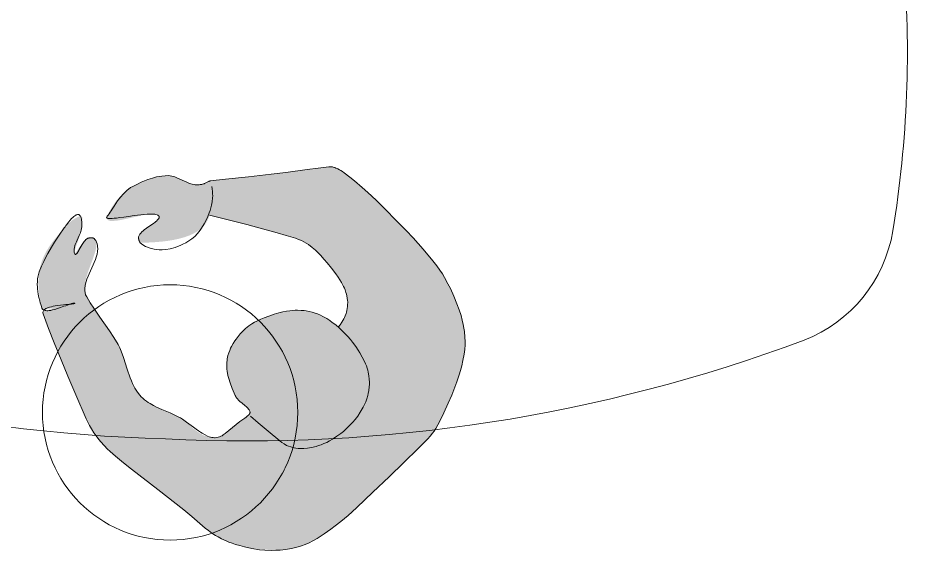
# Model space of a CAD drawing. Header units: millimetres. Extents: x 32078 to 83548, y -4690 to 56252.
# Drawn here: x 80420 to 81679, y 38910 to 39664 of the extents above; entities that cross this region are included whole.
import ezdxf

# ---------------------------------------------------------------- set-up
doc = ezdxf.new("R2010")
doc.units = ezdxf.units.MM
doc.header["$MEASUREMENT"] = 0
for name, color, linetype, lineweight in [('FURN-FREE', 1, 'Continuous', 0), ('PRES-FILL', 7, 'Continuous', 0), ('PRES-PEOP', 42, 'Continuous', 0)]:
    doc.layers.add(name, color=color, linetype=linetype, lineweight=lineweight)

msp = doc.modelspace()

# ---------------------------------------------------------------- linework, layer by layer
at = {"layer": 'FURN-FREE', "extrusion": (0, 0, -1)}
for centre, radius, start, end in [((-80116.8, 39615.2), 1556.8, 175.1154, 189.3111), ((-81455.7, 39395.7), 200, 189.3111, 248.7542)]:
    msp.add_arc(centre, radius, start, end, dxfattribs=at)

# ---------------------------------------------------------------- wipeouts: each hides what was drawn before it
at = {"lineweight": 0}
for points in [[(80658.5, 39281.5), (80623.5, 39282.9), (80624.9, 39317.9), (80659.9, 39316.5)], [(80471.3, 39041.2), (80544.3, 39008.1), (80456.6, 38994), (80440.3, 39024.9)], [(80773, 38999.2), (80791.7, 39028.9), (80821.3, 39010.2), (80802.6, 38980.6)]]:
    msp.add_wipeout(points, dxfattribs=at).dxf.layer = 'FURN-FREE'

# ---------------------------------------------------------------- next in the draw order: wipeouts: each hides what was drawn before it
msp.add_wipeout([(80454.4, 39114.3), (80454.3, 39103), (80454.9, 39091.7), (80456.3, 39080.5), (80458.3, 39069.3), (80461, 39058.4), (80464.5, 39047.6), (80468.6, 39037.1), (80473.3, 39026.8), (80478.7, 39016.8), (80484.7, 39007.2), (80491.2, 38998.1), (80498.4, 38989.3), (80506.1, 38981), (80514.3, 38973.2), (80522.9, 38965.9), (80532, 38959.2), (80541.5, 38953.1), (80551.4, 38947.6), (80561.6, 38942.7), (80572.1, 38938.4), (80582.8, 38934.9), (80593.7, 38932), (80604.8, 38929.8), (80616, 38928.3), (80627.3, 38927.5), (80638.6, 38927.4), (80649.9, 38928), (80661.1, 38929.4), (80672.3, 38931.4), (80683.2, 38934.1), (80694, 38937.6), (80704.6, 38941.6), (80714.8, 38946.4), (80724.8, 38951.8), (80734.4, 38957.7), (80743.6, 38964.3), (80752.3, 38971.5), (80760.6, 38979.2), (80768.4, 38987.3), (80775.7, 38996), (80782.4, 39005.1), (80788.5, 39014.6), (80794, 39024.5), (80798.9, 39034.7), (80803.2, 39045.2), (80806.7, 39055.9), (80809.6, 39066.8), (80811.8, 39077.9), (80813.3, 39089.1), (80814.1, 39100.4), (80814.2, 39111.7), (80813.6, 39123), (80812.2, 39134.2), (80810.2, 39145.3), (80807.5, 39156.3), (80804.1, 39167.1), (80800, 39177.6), (80795.2, 39187.9), (80789.8, 39197.9), (80783.9, 39207.4), (80777.3, 39216.6), (80770.1, 39225.4), (80762.5, 39233.7), (80754.3, 39241.5), (80745.6, 39248.8), (80736.5, 39255.5), (80727, 39261.6), (80717.1, 39267.1), (80706.9, 39272), (80696.5, 39276.3), (80685.7, 39279.8), (80674.8, 39282.7), (80663.7, 39284.9), (80652.5, 39286.4), (80641.2, 39287.2), (80629.9, 39287.3), (80618.6, 39286.7), (80607.4, 39285.3), (80596.3, 39283.3), (80585.3, 39280.6), (80574.5, 39277.1), (80564, 39273.1), (80553.7, 39268.3), (80543.8, 39262.9), (80534.2, 39256.9), (80525, 39250.4), (80516.2, 39243.2), (80507.9, 39235.5), (80500.1, 39227.4), (80492.8, 39218.7), (80486.1, 39209.6), (80480, 39200.1), (80474.5, 39190.2), (80469.6, 39180), (80465.3, 39169.5), (80461.8, 39158.8), (80458.9, 39147.9), (80456.7, 39136.8)], dxfattribs=at).dxf.layer = 'FURN-FREE'

# ---------------------------------------------------------------- next in the draw order: hatches: boundary and pattern name
at = {"layer": 'PRES-FILL'}
h = msp.add_hatch(color=256, dxfattribs=at)
edge = h.paths.add_edge_path(flags=16)
edge.add_spline(control_points=[(80456.7, 39251.3), (80459.2, 39253.3), (80464.3, 39254), (80470.2, 39254.4)], knot_values=[0, 0, 0, 0, 1, 1, 1, 1], degree=3, periodic=0)
edge.add_spline(control_points=[(80470.2, 39254.4), (80483.1, 39259.6), (80498.9, 39268.6), (80499.8, 39261.3), (80500.6, 39254.3), (80483.5, 39255.3), (80470.2, 39254.4)], knot_values=[0, 0, 0, 0, 0.509531, 0.509531, 0.509531, 1, 1, 1, 1], degree=3, periodic=0)
edge.add_spline(control_points=[(80470.2, 39254.4), (80464.7, 39252.2), (80459.7, 39250.6), (80456.7, 39251.3)], knot_values=[0, 0, 0, 0, 1, 1, 1, 1], degree=3, periodic=0)
edge.add_spline(control_points=[(80456.7, 39251.3), (80455.1, 39250.1), (80454.6, 39248.5), (80455.4, 39246.2), (80462.2, 39228.1), (80469.1, 39209.7), (80476.5, 39191.6), (80485.6, 39169.5), (80494.7, 39147.6), (80504, 39125.6), (80513, 39104.7), (80521.6, 39083.1), (80536.5, 39065.8), (80549.2, 39051), (80564.8, 39039.3), (80580.1, 39027.3), (80604.4, 39008.1), (80629.2, 38989.4), (80653.6, 38970.1), (80665.5, 38960.7), (80676.4, 38950.2), (80688.2, 38940.7), (80702.7, 38929), (80719.5, 38921.7), (80739.1, 38917.7), (80775.3, 38910.3), (80811.4, 38911.5), (80841.5, 38929.7), (80862.2, 38942.1), (80880.2, 38956.9), (80897.3, 38973.1), (80912.6, 38987.6), (80927.9, 39002.1), (80943.1, 39016.7), (80961.5, 39034.4), (80979.8, 39052), (80997.7, 39070.2), (81011.2, 39083.8), (81017.9, 39102.6), (81026.2, 39120.4), (81036.6, 39142.6), (81045.3, 39164.1), (81048.7, 39189.3), (81052.2, 39214.3), (81047.7, 39237.3), (81038.7, 39260.6), (81030.1, 39282.9), (81019.7, 39303.2), (81004.8, 39321.1), (80983.2, 39347.1), (80960.1, 39371.3), (80936.3, 39395), (80918.5, 39412.8), (80899.7, 39429.7), (80879.7, 39445.1), (80873.6, 39449.9), (80866, 39454.2), (80858.1, 39453.6), (80830.1, 39451.4), (80803.9, 39446.2), (80776.9, 39443), (80748.3, 39439.7), (80719.6, 39437.3), (80691, 39433.6), (80687.6, 39433.2), (80684.8, 39430.4), (80681.4, 39429.4), (80677.9, 39428.4), (80674.3, 39428.1), (80670.7, 39428.2), (80657.1, 39428.5), (80646.7, 39441.2), (80632.2, 39441.1), (80613.5, 39441), (80596.5, 39433.6), (80581.8, 39426), (80566.2, 39417.9), (80551.8, 39399.6), (80545.6, 39383.8), (80537.4, 39362.9), (80621, 39399.9), (80618.9, 39382.6), (80617.7, 39372.8), (80589.6, 39365.6), (80589.8, 39352.7), (80589.8, 39350.6), (80590, 39346.4), (80592.3, 39346.5), (80622.1, 39347), (80659.1, 39350), (80678.7, 39367), (80683.8, 39371.5), (80687.5, 39377.8), (80689.9, 39385.3)], knot_values=[0, 0, 0, 0, 0.004098, 0.004098, 0.004098, 0.036354, 0.036354, 0.036354, 0.07573, 0.07573, 0.07573, 0.113201, 0.113201, 0.113201, 0.145266, 0.145266, 0.145266, 0.196552, 0.196552, 0.196552, 0.221625, 0.221625, 0.221625, 0.252365, 0.252365, 0.252365, 0.309173, 0.309173, 0.309173, 0.348127, 0.348127, 0.348127, 0.382965, 0.382965, 0.382965, 0.425054, 0.425054, 0.425054, 0.456865, 0.456865, 0.456865, 0.496842, 0.496842, 0.496842, 0.536467, 0.536467, 0.536467, 0.574696, 0.574696, 0.574696, 0.630228, 0.630228, 0.630228, 0.671879, 0.671879, 0.671879, 0.684675, 0.684675, 0.684675, 0.729775, 0.729775, 0.729775, 0.777357, 0.777357, 0.777357, 0.783126, 0.783126, 0.783126, 0.789055, 0.789055, 0.789055, 0.811446, 0.811446, 0.811446, 0.840448, 0.840448, 0.840448, 0.871083, 0.871083, 0.871083, 0.911485, 0.911485, 0.911485, 0.934486, 0.934486, 0.934486, 0.938181, 0.938181, 0.938181, 0.987094, 0.987094, 0.987094, 1, 1, 1, 1], degree=3, periodic=0)
edge.add_line((80689.9, 39385.3), (80742.3, 39372.1))
edge.add_spline(control_points=[(80742.3, 39372.1), (80765.3, 39366.2), (80788.2, 39359.9), (80811, 39352.9), (80835.1, 39345.6), (80852.3, 39322.9), (80867.7, 39302.8), (80876, 39291.8), (80883.4, 39280.9), (80884.5, 39265.3), (80885.3, 39253.2), (80882.4, 39243.2), (80876.3, 39234.5)], knot_values=[0, 0, 0, 0, 0.324205, 0.324205, 0.324205, 0.66843, 0.66843, 0.66843, 0.855113, 0.855113, 0.855113, 1, 1, 1, 1], degree=3, periodic=0)
edge.add_line((80876.3, 39234.5), (80871.3, 39227.6))
edge.add_spline(control_points=[(80871.3, 39227.6), (80860.9, 39236.6), (80849.7, 39244.8), (80834.7, 39248.6), (80815.4, 39253.5), (80800.1, 39251.3), (80780.8, 39245.6), (80761.1, 39239.8), (80745.2, 39230.5), (80733.1, 39217.9), (80722.2, 39206.7), (80715, 39192.3), (80714.1, 39172.4), (80713.2, 39155.1), (80720.6, 39144), (80726.2, 39131), (80730.4, 39121.1), (80750.4, 39114.2), (80745.8, 39104.6), (80743.4, 39099.7), (80737.1, 39097.5), (80732.4, 39094.3), (80720.8, 39086.4), (80713.2, 39071.5), (80696.7, 39071.6), (80673.7, 39071.8), (80662.9, 39092.1), (80645.6, 39101.3), (80630.1, 39109.7), (80611.4, 39114.6), (80598.1, 39125.1), (80576.6, 39142.3), (80574.7, 39178.5), (80560.9, 39203.1), (80548.1, 39225.9), (80529.4, 39247.7), (80516.7, 39270.1), (80503.6, 39293), (80540.2, 39338.7), (80527.9, 39351.7), (80526.6, 39353.2), (80521.6, 39353.7), (80518.9, 39353), (80510.6, 39350.9), (80500.4, 39328), (80499.5, 39331.7), (80498.4, 39336.6), (80508.8, 39356.7), (80509.7, 39369), (80510.1, 39373.9), (80512.9, 39386.3), (80507.6, 39384.3), (80497.9, 39380.6), (80491.1, 39374.4), (80485.1, 39367.4), (80469.8, 39349.8), (80453.9, 39332.8), (80449.8, 39305.3), (80446.9, 39285.6), (80450.3, 39268.2), (80453.7, 39254.2), (80454.1, 39252.6), (80455.2, 39251.7), (80456.7, 39251.3)], knot_values=[0, 0, 0, 0, 0.044568, 0.044568, 0.044568, 0.101682, 0.101682, 0.101682, 0.159954, 0.159954, 0.159954, 0.212108, 0.212108, 0.212108, 0.25772, 0.25772, 0.25772, 0.292514, 0.292514, 0.292514, 0.310285, 0.310285, 0.310285, 0.355053, 0.355053, 0.355053, 0.417583, 0.417583, 0.417583, 0.47369, 0.47369, 0.47369, 0.564976, 0.564976, 0.564976, 0.649839, 0.649839, 0.649839, 0.736981, 0.736981, 0.736981, 0.746599, 0.746599, 0.746599, 0.777051, 0.777051, 0.777051, 0.817948, 0.817948, 0.817948, 0.83422, 0.83422, 0.83422, 0.863911, 0.863911, 0.863911, 0.939425, 0.939425, 0.939425, 0.993629, 0.993629, 0.993629, 1, 1, 1, 1], degree=3, periodic=0)

# ---------------------------------------------------------------- next in the draw order: linework, layer by layer
at = {"layer": 'FURN-FREE', "lineweight": 0}
msp.add_circle((80634.3, 39107.3), 180, dxfattribs=at)
at = {"layer": 'FURN-FREE', "extrusion": (0, 0, -1)}
for centre, start, end in [((-80686, 41309.8), 271.4874, 294.9465), ((-80742.8, 41307.6), 249.4801, 272.9392)]:
    msp.add_arc(centre, 2240.5, start, end, dxfattribs=at)
at = {"layer": 'PRES-PEOP', "flags": 128}
for points in [[(80693, 39425.9), (80693.7, 39422.3), (80694.1, 39418.9), (80694.2, 39415.7), (80694.3, 39412.6), (80694.1, 39409.8), (80693.5, 39404.4), (80692.7, 39399.7), (80691.7, 39395.6), (80690.6, 39392), (80689.5, 39388.8), (80687.3, 39383.3), (80685.4, 39379.2), (80682.2, 39373.1), (80678.7, 39367), (80676.9, 39364.4), (80673.1, 39359.6), (80669.1, 39355.5), (80664.9, 39352), (80660.7, 39349), (80656.5, 39346.4), (80652.4, 39344.3), (80648.5, 39342.5), (80644.8, 39341), (80641.2, 39339.8), (80634.4, 39338.1), (80628.5, 39337.1), (80623.3, 39336.7), (80618.9, 39336.7), (80615.1, 39337), (80611.8, 39337.4), (80606.3, 39338.7), (80602.5, 39340.1), (80599.7, 39341.3), (80595.8, 39343.7), (80592.3, 39346.5), (80592, 39346.8), (80591.8, 39347.1), (80591.5, 39347.4), (80591.3, 39347.7), (80591.2, 39348), (80590.9, 39348.6), (80590.7, 39349.1), (80590.5, 39349.6), (80590.3, 39350), (80590.2, 39350.7), (80590, 39351.2), (80590, 39351.6), (80589.9, 39352.2), (80589.8, 39352.4), (80589.8, 39352.7), (80589.8, 39353.7), (80589.9, 39354.7), (80590.2, 39355.7), (80590.6, 39356.6), (80591, 39357.5), (80591.6, 39358.4), (80593, 39360.1), (80594.5, 39361.7), (80596.1, 39363.2), (80597.8, 39364.5), (80601.1, 39367), (80607.3, 39371.3), (80609.5, 39372.9), (80611.4, 39374.2), (80612.9, 39375.3), (80614.2, 39376.3), (80615.2, 39377.1), (80616.7, 39378.6), (80617.6, 39379.6), (80618.1, 39380.4), (80618.7, 39381.5), (80618.8, 39382.1), (80618.9, 39382.6), (80618.7, 39383.8), (80618.1, 39384.7), (80617.2, 39385.5), (80615.9, 39386), (80614.3, 39386.4), (80612.6, 39386.7), (80610.7, 39386.9), (80608.7, 39387), (80606.5, 39387), (80602, 39386.8), (80597.4, 39386.4), (80592.8, 39386), (80583.8, 39384.8), (80575.8, 39383.7), (80569.1, 39382.7), (80563.5, 39381.9), (80558.9, 39381.3), (80555.3, 39381), (80552.5, 39380.7), (80550.4, 39380.7), (80548.7, 39380.7), (80547.5, 39380.7), (80546.6, 39380.9), (80545.5, 39381.3), (80545, 39381.7), (80544.8, 39382.1), (80545, 39382.8), (80545.6, 39383.8), (80547, 39385.5), (80548.4, 39387.5), (80549.8, 39389.6), (80551.2, 39391.7), (80552.6, 39393.8), (80555.3, 39398), (80557.9, 39401.9), (80560.3, 39405.4), (80562.6, 39408.4), (80564.6, 39411), (80568.4, 39415.4), (80571.5, 39418.5), (80573.9, 39420.7), (80575.8, 39422.2), (80578.7, 39424.2), (80581.8, 39426), (80588.1, 39429.2), (80593.6, 39431.8), (80598.4, 39433.8), (80602.7, 39435.5), (80606.4, 39436.8), (80609.6, 39437.8), (80615.3, 39439.3), (80619.5, 39440.1), (80622.7, 39440.6), (80627.5, 39441), (80632.2, 39441.1), (80634.6, 39440.9), (80636.9, 39440.5), (80639, 39439.9), (80641, 39439.3), (80644.7, 39437.8), (80657.7, 39431.7), (80660.9, 39430.4), (80663.4, 39429.5), (80665.2, 39429), (80668, 39428.5), (80669.4, 39428.3), (80670.7, 39428.2), (80672, 39428.2), (80673.2, 39428.2), (80674.2, 39428.3), (80675.1, 39428.3), (80676.7, 39428.5), (80677.9, 39428.6), (80678.8, 39428.8), (80680.1, 39429.1), (80681.4, 39429.4), (80682.1, 39429.6), (80682.6, 39429.9), (80683.7, 39430.3), (80687.3, 39432.3), (80688.2, 39432.8), (80688.9, 39433.1), (80689.4, 39433.2), (80690.2, 39433.5), (80690.6, 39433.6), (80691, 39433.6), (80712.5, 39436.2), (80744.7, 39439.5), (80776.9, 39443), (80797.2, 39445.6), (80827.6, 39449.9), (80842.8, 39451.9), (80858.1, 39453.6), (80859.5, 39453.7), (80860.8, 39453.6), (80862.1, 39453.5), (80863.2, 39453.4), (80864.3, 39453.1), (80866.4, 39452.6), (80868.1, 39451.9), (80869.6, 39451.3), (80870.9, 39450.7), (80873.2, 39449.5), (80874.9, 39448.4), (80877.3, 39446.8), (80879.7, 39445.1), (80887.5, 39439.2), (80894.1, 39433.9), (80905.1, 39424.6), (80913.1, 39417.4), (80924.7, 39406.4), (80936.3, 39395), (80954.1, 39377.1), (80967.1, 39363.6), (80976.7, 39353.3), (80990.9, 39337.5), (81004.8, 39321.1), (81010.2, 39314.2), (81014.6, 39308), (81018.2, 39302.5), (81021.1, 39297.5), (81026, 39288.7), (81029.4, 39281.9), (81034.2, 39271.4), (81038.7, 39260.6), (81041.9, 39251.8), (81044.4, 39244), (81046.2, 39237.2), (81047.5, 39231.2), (81048.4, 39225.9), (81049.1, 39221.3), (81049.8, 39213.2), (81050.1, 39207.2), (81050, 39202.7), (81049.6, 39196), (81048.7, 39189.3), (81047.1, 39180.6), (81045.4, 39173), (81043.6, 39166.3), (81041.9, 39160.5), (81038.6, 39150.4), (81035.8, 39142.9), (81031.2, 39131.6), (81026.2, 39120.4), (81020.1, 39106.9), (81015.5, 39096.9), (81011.8, 39089.7), (81008.7, 39084.5), (81006.3, 39080.7), (81004.3, 39077.9), (81001.1, 39073.9), (80997.7, 39070.2), (80984.2, 39056.6), (80963.7, 39036.6), (80943.1, 39016.7), (80920.2, 38994.9), (80897.3, 38973.1), (80890.8, 38967.1), (80885.1, 38962), (80874.8, 38953.4), (80866.9, 38947.2), (80860.8, 38942.7), (80851.3, 38936.1), (80841.5, 38929.7), (80835.7, 38926.3), (80830.1, 38923.5), (80824.8, 38921.2), (80819.6, 38919.4), (80814.7, 38917.8), (80805.3, 38915.5), (80797, 38914.1), (80789.6, 38913.3), (80783.1, 38912.9), (80777.4, 38912.8), (80767.6, 38913.2), (80760.3, 38913.8), (80749.5, 38915.4), (80739.1, 38917.7), (80732.5, 38919.5), (80726.6, 38921.3), (80721.6, 38923), (80717.1, 38924.6), (80713.3, 38926.2), (80706.7, 38929.2), (80701.9, 38931.7), (80698.3, 38933.7), (80693.2, 38937), (80688.2, 38940.7), (80683.8, 38944.3), (80676.1, 38950.8), (80665, 38960.6), (80659.3, 38965.4), (80653.6, 38970.1), (80616.8, 38998.7), (80580.1, 39027.3), (80568.6, 39036.3), (80560.2, 39043.1), (80554, 39048.4), (80549.4, 39052.5), (80546.1, 39055.7), (80541.2, 39060.6), (80536.5, 39065.8), (80533.7, 39069.2), (80531.3, 39072.4), (80527, 39078.6), (80523.5, 39084.1), (80520.7, 39089.1), (80516.2, 39098.1), (80513, 39104.9), (80504, 39125.6), (80490.2, 39158.6), (80476.5, 39191.6), (80471, 39205.2), (80463.1, 39225.8), (80455.4, 39246.2), (80455.1, 39247.5), (80455.1, 39248.7), (80455.3, 39249.7), (80455.8, 39250.7), (80456.4, 39251.5), (80457.3, 39252.3), (80458.2, 39253), (80459.3, 39253.7), (80460.4, 39254.2), (80461.6, 39254.7), (80464.2, 39255.7), (80466.9, 39256.4), (80469.6, 39257), (80474.9, 39257.9), (80479.7, 39258.6), (80483.8, 39259), (80487.2, 39259.4), (80490, 39259.6), (80492.3, 39259.8), (80494.1, 39260), (80495.5, 39260.1), (80496.6, 39260.3), (80497.5, 39260.4), (80498.7, 39260.6), (80499.3, 39260.7), (80499.7, 39260.9), (80499.9, 39261.1), (80499.8, 39261.3), (80499.4, 39261.5), (80498.8, 39261.5), (80498.1, 39261.4), (80497.3, 39261.3), (80496.4, 39261), (80495.3, 39260.7), (80494.3, 39260.4), (80491.9, 39259.6), (80489.5, 39258.7), (80487.1, 39257.8), (80484.6, 39256.9), (80479.9, 39255.2), (80475.6, 39253.7), (80471.9, 39252.6), (80468.7, 39251.8), (80466, 39251.2), (80463.8, 39250.9), (80462, 39250.7), (80460.5, 39250.7), (80459.3, 39250.8), (80458.3, 39250.9), (80456.7, 39251.3), (80455.7, 39251.8), (80455.1, 39252.3), (80454.3, 39253.1), (80453.7, 39254.2), (80452.8, 39256.8), (80452, 39259.3), (80451.2, 39261.9), (80450.5, 39264.4), (80449.3, 39269.3), (80448.4, 39273.9), (80447.8, 39277.9), (80447.4, 39281.5), (80447.2, 39284.7), (80447.1, 39287.4), (80447.2, 39292.2), (80447.5, 39295.7), (80447.8, 39298.2), (80448.7, 39301.9), (80449.8, 39305.3), (80453.1, 39313.3), (80456.2, 39320.2), (80459.2, 39326.2), (80461.9, 39331.4), (80467.1, 39340.5), (80471.2, 39347.3), (80477.9, 39357.4), (80485.1, 39367.4), (80486.3, 39369), (80487.5, 39370.7), (80488.7, 39372.3), (80491.2, 39375.4), (80493.4, 39378.2), (80495.4, 39380.5), (80497.2, 39382.3), (80498.7, 39383.6), (80500.1, 39384.6), (80501.2, 39385.4), (80502.1, 39385.8), (80502.9, 39386.1), (80503.6, 39386.3), (80504.2, 39386.4), (80504.7, 39386.3), (80505.5, 39386.2), (80506.1, 39385.9), (80506.5, 39385.6), (80507.1, 39385), (80507.6, 39384.3), (80508.1, 39383.4), (80508.4, 39382.6), (80508.7, 39381.8), (80509, 39381.1), (80509.2, 39380.4), (80509.4, 39379), (80509.6, 39377.7), (80509.7, 39376.7), (80509.8, 39374.7), (80509.8, 39373.3), (80509.8, 39371.1), (80509.7, 39369), (80509.5, 39366.7), (80509.1, 39364.4), (80508.5, 39362.3), (80507.8, 39360.4), (80506.3, 39356.7), (80503.4, 39350.3), (80502.3, 39347.9), (80501.4, 39345.9), (80500.7, 39344.1), (80500.2, 39342.5), (80499.4, 39339.8), (80499.1, 39337.7), (80499, 39336.2), (80499, 39335.1), (80499.2, 39333.4), (80499.5, 39331.7), (80499.8, 39331), (80500.1, 39330.5), (80500.4, 39330.2), (80500.7, 39330), (80501, 39330), (80501.4, 39330.2), (80501.8, 39330.4), (80502.1, 39330.7), (80502.5, 39331.1), (80502.9, 39331.5), (80503.3, 39332), (80504, 39333.1), (80504.8, 39334.4), (80505.6, 39335.6), (80506.3, 39336.9), (80507.7, 39339.4), (80510.4, 39344), (80511.5, 39345.6), (80512.4, 39347), (80513.2, 39348.2), (80513.9, 39349.1), (80514.5, 39349.9), (80515.6, 39351), (80516.5, 39351.8), (80517.1, 39352.2), (80518, 39352.7), (80518.5, 39352.9), (80518.9, 39353), (80519.4, 39353.1), (80519.9, 39353.2), (80520.4, 39353.3), (80521.4, 39353.4), (80522.3, 39353.5), (80523.1, 39353.5), (80523.8, 39353.5), (80524.4, 39353.5), (80524.9, 39353.4), (80525.4, 39353.3), (80525.8, 39353.2), (80526.1, 39353.1), (80526.6, 39352.8), (80527, 39352.6), (80527.2, 39352.4), (80527.6, 39352.1), (80527.9, 39351.7), (80529.4, 39349.5), (80530.5, 39347.2), (80531.3, 39345), (80531.8, 39342.8), (80532.1, 39340.6), (80532.2, 39338.5), (80532, 39334.3), (80531.3, 39330.3), (80530.2, 39326.4), (80529, 39322.8), (80517.1, 39295.1), (80516, 39291.7), (80515.2, 39288.8), (80514.6, 39286.3), (80514.1, 39282), (80514.1, 39278.9), (80514.4, 39276.6), (80515.2, 39273.3), (80516.7, 39270.1), (80521.8, 39261.6), (80526.6, 39254.3), (80535.4, 39241.5), (80548.8, 39222.4), (80555.1, 39212.8), (80560.9, 39203.1), (80563.4, 39198.3), (80565.4, 39193.8), (80568.8, 39184.8), (80574, 39168.5), (80578, 39156.3), (80579.7, 39151.8), (80581.4, 39148.1), (80584.6, 39141.7), (80587.4, 39137.1), (80589.7, 39133.9), (80593.6, 39129.3), (80595.8, 39127.2), (80598.1, 39125.1), (80600.9, 39123.1), (80603.5, 39121.3), (80606, 39119.7), (80610.8, 39117), (80615.1, 39114.9), (80622.8, 39111.5), (80634.4, 39106.6), (80640.1, 39104.1), (80645.6, 39101.3), (80648.8, 39099.5), (80651.8, 39097.6), (80657.4, 39093.7), (80667.3, 39086.4), (80671, 39083.6), (80674.2, 39081.4), (80677, 39079.5), (80679.5, 39077.9), (80683.8, 39075.5), (80687.1, 39074), (80689.5, 39073.1), (80693.1, 39072.1), (80694.9, 39071.8), (80696.7, 39071.6), (80697.8, 39071.6), (80700, 39071.8), (80702.1, 39072.2), (80704, 39072.9), (80705.8, 39073.7), (80707.5, 39074.5), (80709, 39075.5), (80712, 39077.5), (80732.4, 39094.3), (80739.6, 39099.3), (80741.3, 39100.6), (80742.5, 39101.5), (80743.4, 39102.3), (80744.6, 39103.4), (80745.8, 39104.6), (80746.3, 39105.3), (80746.7, 39106), (80746.9, 39106.6), (80747, 39107.3), (80747, 39107.9), (80746.9, 39108.5), (80746.7, 39109.2), (80746.4, 39109.8), (80745.7, 39110.9), (80744.9, 39112.1), (80743.9, 39113.1), (80742.9, 39114.1), (80741.9, 39115.1), (80739.7, 39116.9), (80735.7, 39120.3), (80732.7, 39122.8), (80730.7, 39124.8), (80729.2, 39126.3), (80728.3, 39127.5), (80727.6, 39128.4), (80726.8, 39129.7), (80726.2, 39131), (80722, 39141.2), (80719, 39149), (80717.1, 39154.9), (80715.9, 39159.3), (80715.2, 39162.6), (80714.7, 39165.1), (80714.3, 39168.8), (80714.1, 39172.4), (80714.1, 39175.3), (80714.3, 39178.1), (80714.5, 39180.6), (80714.9, 39183), (80715.9, 39187.5), (80717.1, 39191.4), (80718.3, 39194.8), (80719.6, 39197.7), (80720.8, 39200.3), (80723.3, 39204.7), (80725.4, 39208.1), (80727.2, 39210.5), (80730, 39214.3), (80733.1, 39217.9), (80735.8, 39220.9), (80738.4, 39223.4), (80740.8, 39225.6), (80743.1, 39227.6), (80745.3, 39229.2), (80749.4, 39232.1), (80753.1, 39234.4), (80756.4, 39236.1), (80762.2, 39238.9), (80766.7, 39240.7), (80773.6, 39243.2), (80780.8, 39245.6), (80787.4, 39247.5), (80793.3, 39249), (80798.5, 39250), (80803.1, 39250.6), (80807.1, 39251), (80810.7, 39251.3), (80813.7, 39251.4), (80819.1, 39251.2), (80823.1, 39250.9), (80826, 39250.5), (80830.4, 39249.7), (80834.7, 39248.6), (80837.3, 39247.8), (80842, 39246.1), (80846.1, 39244.3), (80849.5, 39242.6), (80852.5, 39241), (80855.1, 39239.5), (80859.5, 39236.7), (80862.8, 39234.3), (80867.7, 39230.6), (80872.5, 39226.5), (80875.5, 39223.8), (80880.7, 39218.7), (80885, 39214.2), (80888.5, 39210.1), (80891.4, 39206.5), (80896.2, 39200.1), (80899.5, 39195.1), (80901.9, 39191.2), (80905.2, 39185.3), (80908.4, 39179.2), (80909.9, 39175.9), (80911.1, 39172.8), (80912.1, 39169.7), (80913, 39166.9), (80913.6, 39164.1), (80914.6, 39158.9), (80915.1, 39154.3), (80915.3, 39150.2), (80915.3, 39146.6), (80915.1, 39143.5), (80914.5, 39138.1), (80913.7, 39134.1), (80913, 39131.1), (80911.7, 39126.7), (80910, 39122.4), (80908.2, 39118.4), (80906.3, 39114.6), (80902.4, 39107.9), (80898.7, 39102.2), (80895.2, 39097.5), (80891.9, 39093.5), (80888.8, 39090.2), (80883.1, 39084.6), (80878.5, 39080.6), (80875, 39077.7), (80869.3, 39073.6), (80863.3, 39069.6), (80859.1, 39067.2), (80855, 39065.1), (80851.1, 39063.3), (80847.2, 39061.7), (80843.6, 39060.5), (80840.2, 39059.4), (80833.6, 39057.8), (80827.9, 39056.9), (80822.9, 39056.5), (80818.6, 39056.4), (80814.9, 39056.6), (80811.7, 39056.9), (80809, 39057.4), (80804.4, 39058.6), (80801, 39059.8), (80798.6, 39060.9), (80795.2, 39062.8), (80791.9, 39065.1), (80769.5, 39083.3), (80758.4, 39092.5), (80747.4, 39101.8)], [(80689.9, 39385.3), (80716.1, 39378.7), (80742.3, 39372.1), (80759.5, 39367.6), (80785.3, 39360.6), (80798.1, 39356.9), (80811, 39352.9), (80815.4, 39351.3), (80819.4, 39349.6), (80823, 39347.8), (80826.3, 39345.9), (80829.2, 39343.9), (80834.6, 39340), (80839.1, 39336.1), (80842.9, 39332.5), (80846.1, 39329.2), (80851.6, 39323.1), (80855.7, 39318.2), (80861.7, 39310.6), (80867.7, 39302.8), (80871, 39298.2), (80873.6, 39294.2), (80875.8, 39290.7), (80877.5, 39287.6), (80878.9, 39284.8), (80880, 39282.4), (80880.9, 39280.3), (80882.2, 39276.6), (80883, 39273.8), (80883.5, 39271.7), (80884.1, 39268.5), (80884.5, 39265.3), (80884.6, 39263.4), (80884.6, 39261.6), (80884.5, 39259.8), (80884.3, 39256.5), (80883.9, 39253.6), (80883.4, 39251.1), (80882.8, 39248.8), (80882.3, 39246.9), (80881.1, 39243.6), (80880.1, 39241.2), (80879.2, 39239.4), (80877.8, 39236.9), (80876.3, 39234.5), (80873.8, 39231), (80871.3, 39227.6)]]:
    msp.add_lwpolyline(points, dxfattribs=at)

doc.saveas('drawing.dxf')
